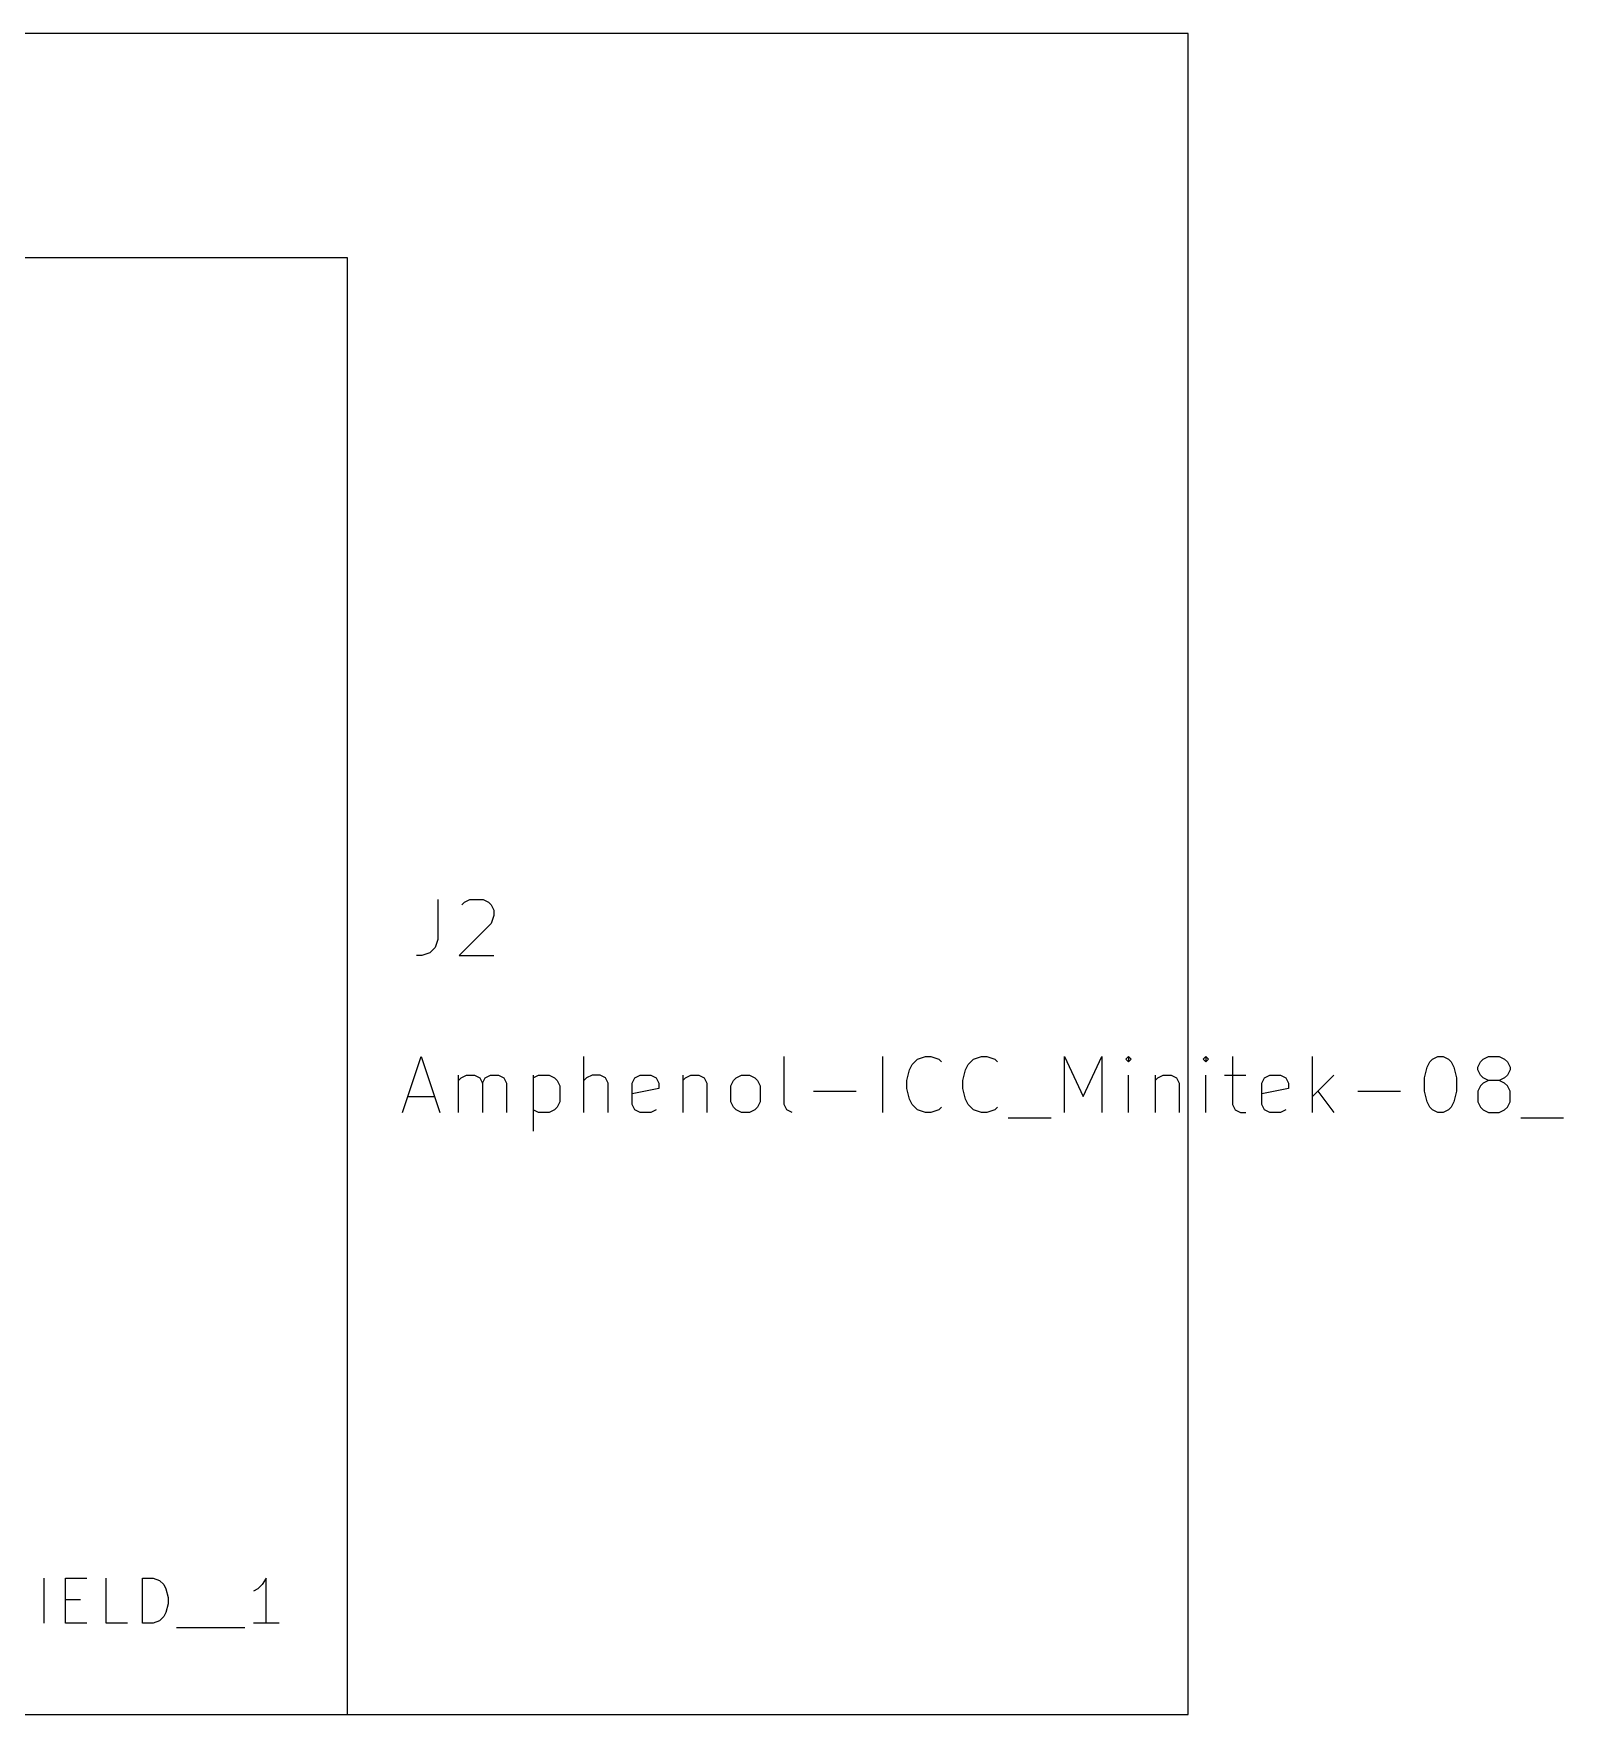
# Model space of a CAD drawing. Header units: millimetres. Extents: x 10 to 287, y -200 to -10.
# Drawn here: x 165.61 to 200.28, y -110.49 to -72.39 of the extents above; entities that cross this region are included whole.
import ezdxf

# ---------------------------------------------------------------- set-up
doc = ezdxf.new("R2010")
doc.units = ezdxf.units.MM
for name, color, linetype in [('GREENSIXTYFIVE', 129, 'CONTINUOUS'), ('LIGHTBLUE', 172, 'CONTINUOUS'), ('RED', 14, 'CONTINUOUS')]:
    doc.layers.add(name, color=color, linetype=linetype)

msp = doc.modelspace()

# ---------------------------------------------------------------- linework, layer by layer
at = {"layer": 'GREENSIXTYFIVE', "linetype": 'CONTINUOUS'}
for p, q in [((174.7664, -92.0191), (174.7664, -92.9263)), ((174.7664, -92.0191), (174.7664, -92.9263)), ((175.3107, -92.1401), (175.3711, -92.0796)), ((175.3107, -92.1401), (175.3711, -92.0796)), ((175.3711, -92.0796), (175.4921, -92.0191)), ((175.3711, -92.0796), (175.4921, -92.0191)), ((175.4921, -92.0191), (175.7945, -92.0191)), ((175.4921, -92.0191), (175.7945, -92.0191)), ((175.7945, -92.0191), (175.9154, -92.0796)), ((175.7945, -92.0191), (175.9154, -92.0796)), ((175.9154, -92.0796), (175.9759, -92.1401)), ((175.9154, -92.0796), (175.9759, -92.1401)), ((175.9759, -92.1401), (176.0364, -92.261)), ((175.9759, -92.1401), (176.0364, -92.261)), ((175.9759, -92.5634), (175.2502, -93.2891)), ((175.9759, -92.5634), (175.2502, -93.2891)), ((176.0364, -92.382), (175.9759, -92.5634)), ((176.0364, -92.382), (175.9759, -92.5634)), ((176.0364, -92.261), (176.0364, -92.382)), ((176.0364, -92.261), (176.0364, -92.382)), ((174.7664, -92.9263), (174.7059, -93.1077)), ((174.7664, -92.9263), (174.7059, -93.1077)), ((174.4035, -93.2891), (174.2826, -93.2891)), ((174.4035, -93.2891), (174.2826, -93.2891)), ((174.585, -93.2287), (174.4035, -93.2891)), ((174.585, -93.2287), (174.4035, -93.2891)), ((174.7059, -93.1077), (174.585, -93.2287)), ((174.7059, -93.1077), (174.585, -93.2287)), ((175.2502, -93.2891), (176.0364, -93.2891)), ((175.2502, -93.2891), (176.0364, -93.2891)), ((173.9681, -96.8452), (174.3914, -95.5752)), ((173.9681, -96.8452), (174.3914, -95.5752)), ((174.3914, -95.5752), (174.8148, -96.8452)), ((174.3914, -95.5752), (174.8148, -96.8452)), ((178.0804, -96.8452), (178.0804, -95.5752)), ((178.0804, -96.8452), (178.0804, -95.5752)), ((182.616, -96.6638), (182.616, -95.5752)), ((182.616, -96.6638), (182.616, -95.5752)), ((184.8536, -96.8452), (184.8536, -95.5752)), ((184.8536, -96.8452), (184.8536, -95.5752)), ((185.6399, -95.6357), (185.8213, -95.5752)), ((185.6399, -95.6357), (185.8213, -95.5752)), ((185.8213, -95.5752), (185.9422, -95.5752)), ((185.8213, -95.5752), (185.9422, -95.5752)), ((185.9422, -95.5752), (186.1237, -95.6357)), ((185.9422, -95.5752), (186.1237, -95.6357)), ((186.9099, -95.6357), (187.0913, -95.5752)), ((186.9099, -95.6357), (187.0913, -95.5752)), ((187.0913, -95.5752), (187.2122, -95.5752)), ((187.0913, -95.5752), (187.2122, -95.5752)), ((187.2122, -95.5752), (187.3937, -95.6357)), ((187.2122, -95.5752), (187.3937, -95.6357)), ((188.966, -96.8452), (188.966, -95.5752)), ((188.966, -95.5752), (189.3894, -96.4824)), ((188.966, -96.8452), (188.966, -95.5752)), ((188.966, -95.5752), (189.3894, -96.4824)), ((189.3894, -96.4824), (189.8127, -95.5752)), ((189.3894, -96.4824), (189.8127, -95.5752)), ((189.8127, -95.5752), (189.8127, -96.8452)), ((189.8127, -95.5752), (189.8127, -96.8452)), ((190.4174, -95.5752), (190.357, -95.6357)), ((190.4174, -95.5752), (190.357, -95.6357)), ((190.4779, -95.6357), (190.4174, -95.5752)), ((190.4174, -95.5752), (190.4174, -95.6962)), ((190.4779, -95.6357), (190.4174, -95.5752)), ((190.4174, -95.5752), (190.4174, -95.6962)), ((192.1712, -95.5752), (192.1108, -95.6357)), ((192.1712, -95.5752), (192.1108, -95.6357)), ((192.2317, -95.6357), (192.1712, -95.5752)), ((192.1712, -95.5752), (192.1712, -95.6962)), ((192.2317, -95.6357), (192.1712, -95.5752)), ((192.1712, -95.5752), (192.1712, -95.6962)), ((192.776, -95.5752), (192.776, -96.6638)), ((192.776, -95.5752), (192.776, -96.6638)), ((194.5903, -96.8452), (194.5903, -95.5752)), ((194.5903, -96.8452), (194.5903, -95.5752)), ((197.3118, -95.6357), (197.4327, -95.5752)), ((197.3118, -95.6357), (197.4327, -95.5752)), ((197.4327, -95.5752), (197.5537, -95.5752)), ((197.4327, -95.5752), (197.5537, -95.5752)), ((197.5537, -95.5752), (197.6746, -95.6357)), ((197.5537, -95.5752), (197.6746, -95.6357)), ((198.4608, -95.6357), (198.5818, -95.5752)), ((198.4608, -95.6357), (198.5818, -95.5752)), ((198.5818, -95.5752), (198.8237, -95.5752)), ((198.5818, -95.5752), (198.8237, -95.5752)), ((198.8237, -95.5752), (198.9446, -95.6357)), ((198.8237, -95.5752), (198.9446, -95.6357)), ((175.2381, -96.8452), (175.2381, -95.9986)), ((175.2381, -96.8452), (175.2381, -95.9986)), ((175.2986, -96.059), (175.4196, -95.9986)), ((175.2986, -96.059), (175.4196, -95.9986)), ((175.4196, -95.9986), (175.601, -95.9986)), ((175.4196, -95.9986), (175.601, -95.9986)), ((175.601, -95.9986), (175.7219, -96.059)), ((175.601, -95.9986), (175.7219, -96.059)), ((175.8429, -96.059), (175.9638, -95.9986)), ((175.8429, -96.059), (175.9638, -95.9986)), ((175.9638, -95.9986), (176.1453, -95.9986)), ((175.9638, -95.9986), (176.1453, -95.9986)), ((176.1453, -95.9986), (176.2662, -96.059)), ((176.1453, -95.9986), (176.2662, -96.059)), ((176.9314, -95.9986), (176.9314, -97.2686)), ((176.9314, -96.059), (177.0524, -95.9986)), ((176.9314, -95.9986), (176.9314, -97.2686)), ((176.9314, -96.059), (177.0524, -95.9986)), ((177.0524, -95.9986), (177.2943, -95.9986)), ((177.0524, -95.9986), (177.2943, -95.9986)), ((177.2943, -95.9986), (177.4152, -96.059)), ((177.2943, -95.9986), (177.4152, -96.059)), ((178.2619, -95.9986), (178.1409, -96.059)), ((178.2619, -95.9986), (178.1409, -96.059)), ((178.4433, -95.9986), (178.2619, -95.9986)), ((178.4433, -95.9986), (178.2619, -95.9986)), ((178.5642, -96.059), (178.4433, -95.9986)), ((178.5642, -96.059), (178.4433, -95.9986)), ((179.2294, -96.059), (179.3504, -95.9986)), ((179.2294, -96.059), (179.3504, -95.9986)), ((179.3504, -95.9986), (179.5923, -95.9986)), ((179.3504, -95.9986), (179.5923, -95.9986)), ((179.5923, -95.9986), (179.7132, -96.059)), ((179.5923, -95.9986), (179.7132, -96.059)), ((180.318, -95.9986), (180.318, -96.8452)), ((180.318, -95.9986), (180.318, -96.8452)), ((180.3785, -96.059), (180.4995, -95.9986)), ((180.3785, -96.059), (180.4995, -95.9986)), ((180.4995, -95.9986), (180.6809, -95.9986)), ((180.4995, -95.9986), (180.6809, -95.9986)), ((180.6809, -95.9986), (180.8018, -96.059)), ((180.6809, -95.9986), (180.8018, -96.059)), ((181.5275, -96.059), (181.6485, -95.9986)), ((181.5275, -96.059), (181.6485, -95.9986)), ((181.6485, -95.9986), (181.8299, -95.9986)), ((181.6485, -95.9986), (181.8299, -95.9986)), ((181.8299, -95.9986), (181.9508, -96.059)), ((181.8299, -95.9986), (181.9508, -96.059)), ((185.398, -96.1195), (185.4584, -95.8776)), ((185.398, -96.1195), (185.4584, -95.8776)), ((185.4584, -95.8776), (185.5189, -95.7567)), ((185.4584, -95.8776), (185.5189, -95.7567)), ((185.5189, -95.7567), (185.6399, -95.6357)), ((185.5189, -95.7567), (185.6399, -95.6357)), ((186.1237, -95.6357), (186.1841, -95.6962)), ((186.1237, -95.6357), (186.1841, -95.6962)), ((186.668, -96.1195), (186.7284, -95.8776)), ((186.668, -96.1195), (186.7284, -95.8776)), ((186.7284, -95.8776), (186.7889, -95.7567)), ((186.7284, -95.8776), (186.7889, -95.7567)), ((186.7889, -95.7567), (186.9099, -95.6357)), ((186.7889, -95.7567), (186.9099, -95.6357)), ((187.3937, -95.6357), (187.4541, -95.6962)), ((187.3937, -95.6357), (187.4541, -95.6962)), ((190.357, -95.6357), (190.4174, -95.6962)), ((190.357, -95.6357), (190.4174, -95.6962)), ((190.4174, -95.6962), (190.4779, -95.6357)), ((190.4174, -95.6962), (190.4779, -95.6357)), ((190.4174, -96.8452), (190.4174, -95.9986)), ((190.4174, -96.8452), (190.4174, -95.9986)), ((191.0222, -95.9986), (191.0222, -96.8452)), ((191.0222, -95.9986), (191.0222, -96.8452)), ((191.0827, -96.059), (191.2037, -95.9986)), ((191.0827, -96.059), (191.2037, -95.9986)), ((191.2037, -95.9986), (191.3851, -95.9986)), ((191.2037, -95.9986), (191.3851, -95.9986)), ((191.3851, -95.9986), (191.506, -96.059)), ((191.3851, -95.9986), (191.506, -96.059)), ((192.1108, -95.6357), (192.1712, -95.6962)), ((192.1108, -95.6357), (192.1712, -95.6962)), ((192.1712, -95.6962), (192.2317, -95.6357)), ((192.1712, -95.6962), (192.2317, -95.6357)), ((192.1712, -96.8452), (192.1712, -95.9986)), ((192.1712, -96.8452), (192.1712, -95.9986)), ((192.5946, -95.9986), (193.0784, -95.9986)), ((192.5946, -95.9986), (193.0784, -95.9986)), ((193.5017, -96.059), (193.6227, -95.9986)), ((193.5017, -96.059), (193.6227, -95.9986)), ((193.6227, -95.9986), (193.8646, -95.9986)), ((193.6227, -95.9986), (193.8646, -95.9986)), ((193.8646, -95.9986), (193.9855, -96.059)), ((193.8646, -95.9986), (193.9855, -96.059)), ((195.0741, -95.9986), (194.5903, -96.4824)), ((195.0741, -95.9986), (194.5903, -96.4824)), ((197.1304, -96.059), (197.1908, -95.8171)), ((197.1304, -96.059), (197.1908, -95.8171)), ((197.1908, -95.8171), (197.2513, -95.6962)), ((197.1908, -95.8171), (197.2513, -95.6962)), ((197.2513, -95.6962), (197.3118, -95.6357)), ((197.2513, -95.6962), (197.3118, -95.6357)), ((197.6746, -95.6357), (197.7351, -95.6962)), ((197.6746, -95.6357), (197.7351, -95.6962)), ((197.7351, -95.6962), (197.7956, -95.8171)), ((197.7351, -95.6962), (197.7956, -95.8171)), ((197.7956, -95.8171), (197.8561, -96.059)), ((197.7956, -95.8171), (197.8561, -96.059)), ((198.3399, -95.8171), (198.4003, -95.6962)), ((198.3399, -95.8171), (198.4003, -95.6962)), ((198.3399, -95.8776), (198.3399, -95.8171)), ((198.3399, -95.8776), (198.3399, -95.8171)), ((198.4003, -95.9986), (198.3399, -95.8776)), ((198.4003, -95.9986), (198.3399, -95.8776)), ((198.4003, -95.6962), (198.4608, -95.6357)), ((198.4003, -95.6962), (198.4608, -95.6357)), ((198.4608, -96.059), (198.4003, -95.9986)), ((198.4608, -96.059), (198.4003, -95.9986)), ((198.9446, -95.6357), (199.0051, -95.6962)), ((198.9446, -95.6357), (199.0051, -95.6962)), ((199.0051, -95.9986), (198.9446, -96.059)), ((199.0051, -95.9986), (198.9446, -96.059)), ((199.0051, -95.6962), (199.0656, -95.8171)), ((199.0051, -95.6962), (199.0656, -95.8171)), ((199.0656, -95.8776), (199.0051, -95.9986)), ((199.0656, -95.8776), (199.0051, -95.9986)), ((199.0656, -95.8171), (199.0656, -95.8776)), ((199.0656, -95.8171), (199.0656, -95.8776)), ((175.2381, -96.1195), (175.2986, -96.059)), ((175.2381, -96.1195), (175.2986, -96.059)), ((175.7219, -96.059), (175.7824, -96.18)), ((175.7219, -96.059), (175.7824, -96.18)), ((175.7824, -96.18), (175.8429, -96.059)), ((175.7824, -96.18), (175.8429, -96.059)), ((175.7824, -96.18), (175.7824, -96.8452)), ((175.7824, -96.18), (175.7824, -96.8452)), ((176.2662, -96.059), (176.3267, -96.18)), ((176.2662, -96.059), (176.3267, -96.18)), ((176.3267, -96.18), (176.3267, -96.8452)), ((176.3267, -96.18), (176.3267, -96.8452)), ((177.4152, -96.059), (177.4757, -96.1195)), ((177.4152, -96.059), (177.4757, -96.1195)), ((177.4757, -96.1195), (177.5362, -96.2405)), ((177.4757, -96.1195), (177.5362, -96.2405)), ((177.5362, -96.2405), (177.5362, -96.6033)), ((177.5362, -96.2405), (177.5362, -96.6033)), ((178.1409, -96.059), (178.0804, -96.1195)), ((178.1409, -96.059), (178.0804, -96.1195)), ((178.6247, -96.18), (178.5642, -96.059)), ((178.6247, -96.18), (178.5642, -96.059)), ((178.6247, -96.8452), (178.6247, -96.18)), ((178.6247, -96.8452), (178.6247, -96.18)), ((179.169, -96.18), (179.2294, -96.059)), ((179.169, -96.18), (179.2294, -96.059)), ((179.169, -96.6638), (179.169, -96.18)), ((179.169, -96.6638), (179.169, -96.18)), ((179.7737, -96.3009), (179.169, -96.4219)), ((179.7737, -96.3009), (179.169, -96.4219)), ((179.7132, -96.059), (179.7737, -96.18)), ((179.7132, -96.059), (179.7737, -96.18)), ((179.7737, -96.18), (179.7737, -96.3009)), ((179.7737, -96.18), (179.7737, -96.3009)), ((180.318, -96.1195), (180.3785, -96.059)), ((180.318, -96.1195), (180.3785, -96.059)), ((180.8018, -96.059), (180.8623, -96.18)), ((180.8018, -96.059), (180.8623, -96.18)), ((180.8623, -96.18), (180.8623, -96.8452)), ((180.8623, -96.18), (180.8623, -96.8452)), ((181.4066, -96.2405), (181.467, -96.1195)), ((181.4066, -96.2405), (181.467, -96.1195)), ((181.4066, -96.6033), (181.4066, -96.2405)), ((181.4066, -96.6033), (181.4066, -96.2405)), ((181.467, -96.1195), (181.5275, -96.059)), ((181.467, -96.1195), (181.5275, -96.059)), ((181.9508, -96.059), (182.0113, -96.1195)), ((181.9508, -96.059), (182.0113, -96.1195)), ((182.0113, -96.1195), (182.0718, -96.2405)), ((182.0113, -96.1195), (182.0718, -96.2405)), ((182.0718, -96.2405), (182.0718, -96.6033)), ((182.0718, -96.2405), (182.0718, -96.6033)), ((183.2812, -96.3614), (184.2489, -96.3614)), ((183.2812, -96.3614), (184.2489, -96.3614)), ((185.398, -96.3009), (185.398, -96.1195)), ((185.398, -96.3009), (185.398, -96.1195)), ((185.4584, -96.5428), (185.398, -96.3009)), ((185.4584, -96.5428), (185.398, -96.3009)), ((186.668, -96.3009), (186.668, -96.1195)), ((186.668, -96.3009), (186.668, -96.1195)), ((186.7284, -96.5428), (186.668, -96.3009)), ((186.7284, -96.5428), (186.668, -96.3009)), ((191.0222, -96.1195), (191.0827, -96.059)), ((191.0222, -96.1195), (191.0827, -96.059)), ((191.506, -96.059), (191.5665, -96.18)), ((191.506, -96.059), (191.5665, -96.18)), ((191.5665, -96.18), (191.5665, -96.8452)), ((191.5665, -96.18), (191.5665, -96.8452)), ((193.4413, -96.18), (193.5017, -96.059)), ((193.4413, -96.18), (193.5017, -96.059)), ((193.4413, -96.6638), (193.4413, -96.18)), ((193.4413, -96.6638), (193.4413, -96.18)), ((194.046, -96.3009), (193.4413, -96.4219)), ((194.046, -96.3009), (193.4413, -96.4219)), ((193.9855, -96.059), (194.046, -96.18)), ((193.9855, -96.059), (194.046, -96.18)), ((194.046, -96.18), (194.046, -96.3009)), ((194.046, -96.18), (194.046, -96.3009)), ((194.7113, -96.3614), (195.0741, -96.8452)), ((194.7113, -96.3614), (195.0741, -96.8452)), ((195.6184, -96.3614), (196.5861, -96.3614)), ((195.6184, -96.3614), (196.5861, -96.3614)), ((197.1304, -96.3614), (197.1304, -96.059)), ((197.1304, -96.3614), (197.1304, -96.059)), ((197.1908, -96.6033), (197.1304, -96.3614)), ((197.1908, -96.6033), (197.1304, -96.3614)), ((197.8561, -96.3614), (197.7956, -96.6033)), ((197.8561, -96.3614), (197.7956, -96.6033)), ((197.8561, -96.059), (197.8561, -96.3614)), ((197.8561, -96.059), (197.8561, -96.3614)), ((198.4003, -96.2405), (198.3399, -96.3614)), ((198.4003, -96.2405), (198.3399, -96.3614)), ((198.3399, -96.3614), (198.3399, -96.6033)), ((198.3399, -96.3614), (198.3399, -96.6033)), ((198.4608, -96.18), (198.4003, -96.2405)), ((198.4608, -96.18), (198.4003, -96.2405)), ((198.5818, -96.1195), (198.4608, -96.059)), ((198.5818, -96.1195), (198.4608, -96.059)), ((198.5818, -96.1195), (198.4608, -96.18)), ((198.5818, -96.1195), (198.4608, -96.18)), ((198.8237, -96.1195), (198.5818, -96.1195)), ((198.8237, -96.1195), (198.5818, -96.1195)), ((198.9446, -96.059), (198.8237, -96.1195)), ((198.9446, -96.059), (198.8237, -96.1195)), ((198.9446, -96.18), (198.8237, -96.1195)), ((198.9446, -96.18), (198.8237, -96.1195)), ((199.0051, -96.2405), (198.9446, -96.18)), ((199.0051, -96.2405), (198.9446, -96.18)), ((199.0656, -96.3614), (199.0051, -96.2405)), ((199.0656, -96.3614), (199.0051, -96.2405)), ((199.0656, -96.6033), (199.0656, -96.3614)), ((199.0656, -96.6033), (199.0656, -96.3614)), ((174.0891, -96.4824), (174.6938, -96.4824)), ((174.0891, -96.4824), (174.6938, -96.4824)), ((177.4757, -96.7243), (177.4152, -96.7848)), ((177.4757, -96.7243), (177.4152, -96.7848)), ((177.5362, -96.6033), (177.4757, -96.7243)), ((177.5362, -96.6033), (177.4757, -96.7243)), ((179.2294, -96.7848), (179.169, -96.6638)), ((179.2294, -96.7848), (179.169, -96.6638)), ((181.467, -96.7243), (181.4066, -96.6033)), ((181.467, -96.7243), (181.4066, -96.6033)), ((181.5275, -96.7848), (181.467, -96.7243)), ((181.5275, -96.7848), (181.467, -96.7243)), ((182.0113, -96.7243), (181.9508, -96.7848)), ((182.0113, -96.7243), (181.9508, -96.7848)), ((182.0718, -96.6033), (182.0113, -96.7243)), ((182.0718, -96.6033), (182.0113, -96.7243)), ((182.6765, -96.7848), (182.616, -96.6638)), ((182.6765, -96.7848), (182.616, -96.6638)), ((185.5189, -96.6638), (185.4584, -96.5428)), ((185.5189, -96.6638), (185.4584, -96.5428)), ((185.6399, -96.7848), (185.5189, -96.6638)), ((185.6399, -96.7848), (185.5189, -96.6638)), ((186.1841, -96.7243), (186.1237, -96.7848)), ((186.1841, -96.7243), (186.1237, -96.7848)), ((186.7889, -96.6638), (186.7284, -96.5428)), ((186.7889, -96.6638), (186.7284, -96.5428)), ((186.9099, -96.7848), (186.7889, -96.6638)), ((186.9099, -96.7848), (186.7889, -96.6638)), ((187.4541, -96.7243), (187.3937, -96.7848)), ((187.4541, -96.7243), (187.3937, -96.7848)), ((192.776, -96.6638), (192.8365, -96.7848)), ((192.776, -96.6638), (192.8365, -96.7848)), ((193.5017, -96.7848), (193.4413, -96.6638)), ((193.5017, -96.7848), (193.4413, -96.6638)), ((197.2513, -96.7243), (197.1908, -96.6033)), ((197.2513, -96.7243), (197.1908, -96.6033)), ((197.3118, -96.7848), (197.2513, -96.7243)), ((197.3118, -96.7848), (197.2513, -96.7243)), ((197.7351, -96.7243), (197.6746, -96.7848)), ((197.7351, -96.7243), (197.6746, -96.7848)), ((197.7956, -96.6033), (197.7351, -96.7243)), ((197.7956, -96.6033), (197.7351, -96.7243)), ((198.3399, -96.6033), (198.4003, -96.7243)), ((198.3399, -96.6033), (198.4003, -96.7243)), ((198.4003, -96.7243), (198.4608, -96.7848)), ((198.4003, -96.7243), (198.4608, -96.7848)), ((198.9446, -96.7848), (199.0051, -96.7243)), ((198.9446, -96.7848), (199.0051, -96.7243)), ((199.0051, -96.7243), (199.0656, -96.6033)), ((199.0051, -96.7243), (199.0656, -96.6033)), ((177.0524, -96.8452), (176.9314, -96.7848)), ((177.0524, -96.8452), (176.9314, -96.7848)), ((177.2943, -96.8452), (177.0524, -96.8452)), ((177.2943, -96.8452), (177.0524, -96.8452)), ((177.4152, -96.7848), (177.2943, -96.8452)), ((177.4152, -96.7848), (177.2943, -96.8452)), ((179.3504, -96.8452), (179.2294, -96.7848)), ((179.3504, -96.8452), (179.2294, -96.7848)), ((179.5923, -96.8452), (179.3504, -96.8452)), ((179.5923, -96.8452), (179.3504, -96.8452)), ((179.7132, -96.7848), (179.5923, -96.8452)), ((179.7132, -96.7848), (179.5923, -96.8452)), ((181.6485, -96.8452), (181.5275, -96.7848)), ((181.6485, -96.8452), (181.5275, -96.7848)), ((181.8299, -96.8452), (181.6485, -96.8452)), ((181.8299, -96.8452), (181.6485, -96.8452)), ((181.9508, -96.7848), (181.8299, -96.8452)), ((181.9508, -96.7848), (181.8299, -96.8452)), ((182.7975, -96.8452), (182.6765, -96.7848)), ((182.7975, -96.8452), (182.6765, -96.7848)), ((185.8213, -96.8452), (185.6399, -96.7848)), ((185.8213, -96.8452), (185.6399, -96.7848)), ((185.9422, -96.8452), (185.8213, -96.8452)), ((185.9422, -96.8452), (185.8213, -96.8452)), ((186.1237, -96.7848), (185.9422, -96.8452)), ((186.1237, -96.7848), (185.9422, -96.8452)), ((187.0913, -96.8452), (186.9099, -96.7848)), ((187.0913, -96.8452), (186.9099, -96.7848)), ((187.2122, -96.8452), (187.0913, -96.8452)), ((187.2122, -96.8452), (187.0913, -96.8452)), ((187.3937, -96.7848), (187.2122, -96.8452)), ((187.3937, -96.7848), (187.2122, -96.8452)), ((187.6961, -96.9662), (188.6637, -96.9662)), ((187.6961, -96.9662), (188.6637, -96.9662)), ((192.8365, -96.7848), (192.9575, -96.8452)), ((192.8365, -96.7848), (192.9575, -96.8452)), ((192.9575, -96.8452), (193.0784, -96.8452)), ((192.9575, -96.8452), (193.0784, -96.8452)), ((193.6227, -96.8452), (193.5017, -96.7848)), ((193.6227, -96.8452), (193.5017, -96.7848)), ((193.8646, -96.8452), (193.6227, -96.8452)), ((193.8646, -96.8452), (193.6227, -96.8452)), ((193.9855, -96.7848), (193.8646, -96.8452)), ((193.9855, -96.7848), (193.8646, -96.8452)), ((197.4327, -96.8452), (197.3118, -96.7848)), ((197.4327, -96.8452), (197.3118, -96.7848)), ((197.5537, -96.8452), (197.4327, -96.8452)), ((197.5537, -96.8452), (197.4327, -96.8452)), ((197.6746, -96.7848), (197.5537, -96.8452)), ((197.6746, -96.7848), (197.5537, -96.8452)), ((198.4608, -96.7848), (198.5818, -96.8452)), ((198.4608, -96.7848), (198.5818, -96.8452)), ((198.5818, -96.8452), (198.8237, -96.8452)), ((198.5818, -96.8452), (198.8237, -96.8452)), ((198.8237, -96.8452), (198.9446, -96.7848)), ((198.8237, -96.8452), (198.9446, -96.7848)), ((199.3075, -96.9662), (200.2751, -96.9662)), ((199.3075, -96.9662), (200.2751, -96.9662)), ((165.8499, -108.42), (165.8499, -107.404)), ((165.8499, -108.42), (165.8499, -107.404)), ((165.8499, -108.42), (165.8499, -107.404)), ((165.8499, -108.42), (165.8499, -107.404)), ((166.3337, -108.42), (166.3337, -107.404)), ((166.3337, -107.404), (166.8175, -107.404)), ((166.3337, -108.42), (166.3337, -107.404)), ((166.3337, -107.404), (166.8175, -107.404)), ((166.3337, -108.42), (166.3337, -107.404)), ((166.3337, -107.404), (166.8175, -107.404)), ((166.3337, -108.42), (166.3337, -107.404)), ((166.3337, -107.404), (166.8175, -107.404)), ((167.2529, -108.42), (167.2529, -107.404)), ((167.2529, -108.42), (167.2529, -107.404)), ((167.2529, -108.42), (167.2529, -107.404)), ((167.2529, -108.42), (167.2529, -107.404)), ((168.0754, -108.42), (168.0754, -107.404)), ((168.0754, -107.404), (168.3173, -107.404)), ((168.0754, -108.42), (168.0754, -107.404)), ((168.0754, -107.404), (168.3173, -107.404)), ((168.0754, -108.42), (168.0754, -107.404)), ((168.0754, -107.404), (168.3173, -107.404)), ((168.0754, -108.42), (168.0754, -107.404)), ((168.0754, -107.404), (168.3173, -107.404)), ((168.3173, -107.404), (168.4624, -107.4524)), ((168.3173, -107.404), (168.4624, -107.4524)), ((168.3173, -107.404), (168.4624, -107.4524)), ((168.3173, -107.404), (168.4624, -107.4524)), ((170.8815, -107.404), (170.7847, -107.5492)), ((170.8815, -107.404), (170.7847, -107.5492)), ((170.8815, -108.42), (170.8815, -107.404)), ((170.8815, -108.42), (170.8815, -107.404)), ((168.4624, -107.4524), (168.5592, -107.5492)), ((168.4624, -107.4524), (168.5592, -107.5492)), ((168.4624, -107.4524), (168.5592, -107.5492)), ((168.4624, -107.4524), (168.5592, -107.5492)), ((168.5592, -107.5492), (168.6075, -107.6459)), ((168.5592, -107.5492), (168.6075, -107.6459)), ((168.5592, -107.5492), (168.6075, -107.6459)), ((168.5592, -107.5492), (168.6075, -107.6459)), ((168.6075, -107.6459), (168.6559, -107.8395)), ((168.6075, -107.6459), (168.6559, -107.8395)), ((168.6075, -107.6459), (168.6559, -107.8395)), ((168.6075, -107.6459), (168.6559, -107.8395)), ((170.6879, -107.6459), (170.5912, -107.6943)), ((170.6879, -107.6459), (170.5912, -107.6943)), ((170.7847, -107.5492), (170.6879, -107.6459)), ((170.7847, -107.5492), (170.6879, -107.6459)), ((166.3337, -107.8878), (166.6723, -107.8878)), ((166.3337, -107.8878), (166.6723, -107.8878)), ((166.3337, -107.8878), (166.6723, -107.8878)), ((166.3337, -107.8878), (166.6723, -107.8878)), ((168.6075, -108.1781), (168.5592, -108.2749)), ((168.6075, -108.1781), (168.5592, -108.2749)), ((168.6075, -108.1781), (168.5592, -108.2749)), ((168.6075, -108.1781), (168.5592, -108.2749)), ((168.6559, -107.9846), (168.6075, -108.1781)), ((168.6559, -107.9846), (168.6075, -108.1781)), ((168.6559, -107.9846), (168.6075, -108.1781)), ((168.6559, -107.9846), (168.6075, -108.1781)), ((168.6559, -107.8395), (168.6559, -107.9846)), ((168.6559, -107.8395), (168.6559, -107.9846)), ((168.6559, -107.8395), (168.6559, -107.9846)), ((168.6559, -107.8395), (168.6559, -107.9846)), ((166.8175, -108.42), (166.3337, -108.42)), ((166.8175, -108.42), (166.3337, -108.42)), ((166.8175, -108.42), (166.3337, -108.42)), ((166.8175, -108.42), (166.3337, -108.42)), ((167.7367, -108.42), (167.2529, -108.42)), ((167.7367, -108.42), (167.2529, -108.42)), ((167.7367, -108.42), (167.2529, -108.42)), ((167.7367, -108.42), (167.2529, -108.42)), ((168.3173, -108.42), (168.0754, -108.42)), ((168.3173, -108.42), (168.0754, -108.42)), ((168.3173, -108.42), (168.0754, -108.42)), ((168.3173, -108.42), (168.0754, -108.42)), ((168.4624, -108.3717), (168.3173, -108.42)), ((168.4624, -108.3717), (168.3173, -108.42)), ((168.4624, -108.3717), (168.3173, -108.42)), ((168.4624, -108.3717), (168.3173, -108.42)), ((168.5592, -108.2749), (168.4624, -108.3717)), ((168.5592, -108.2749), (168.4624, -108.3717)), ((168.5592, -108.2749), (168.4624, -108.3717)), ((168.5592, -108.2749), (168.4624, -108.3717)), ((168.8495, -108.5168), (169.6235, -108.5168)), ((168.8495, -108.5168), (169.6235, -108.5168)), ((169.6236, -108.5168), (170.3976, -108.5168)), ((169.6236, -108.5168), (170.3976, -108.5168)), ((171.1717, -108.42), (170.5912, -108.42)), ((171.1717, -108.42), (170.5912, -108.42))]:
    msp.add_line(p, q, dxfattribs=at)
at = {"layer": 'LIGHTBLUE', "linetype": 'CONTINUOUS'}
for p, q in [((191.77, -72.39), (116.84, -72.39)), ((191.77, -110.49), (191.77, -72.39)), ((116.84, -110.49), (191.77, -110.49))]:
    msp.add_line(p, q, dxfattribs=at)
at = {"layer": 'RED', "linetype": 'CONTINUOUS'}
for p, q in [((172.72, -77.47), (163.83, -77.47)), ((172.72, -110.49), (172.72, -77.47)), ((163.83, -110.49), (172.72, -110.49))]:
    msp.add_line(p, q, dxfattribs=at)

doc.saveas('drawing.dxf')
